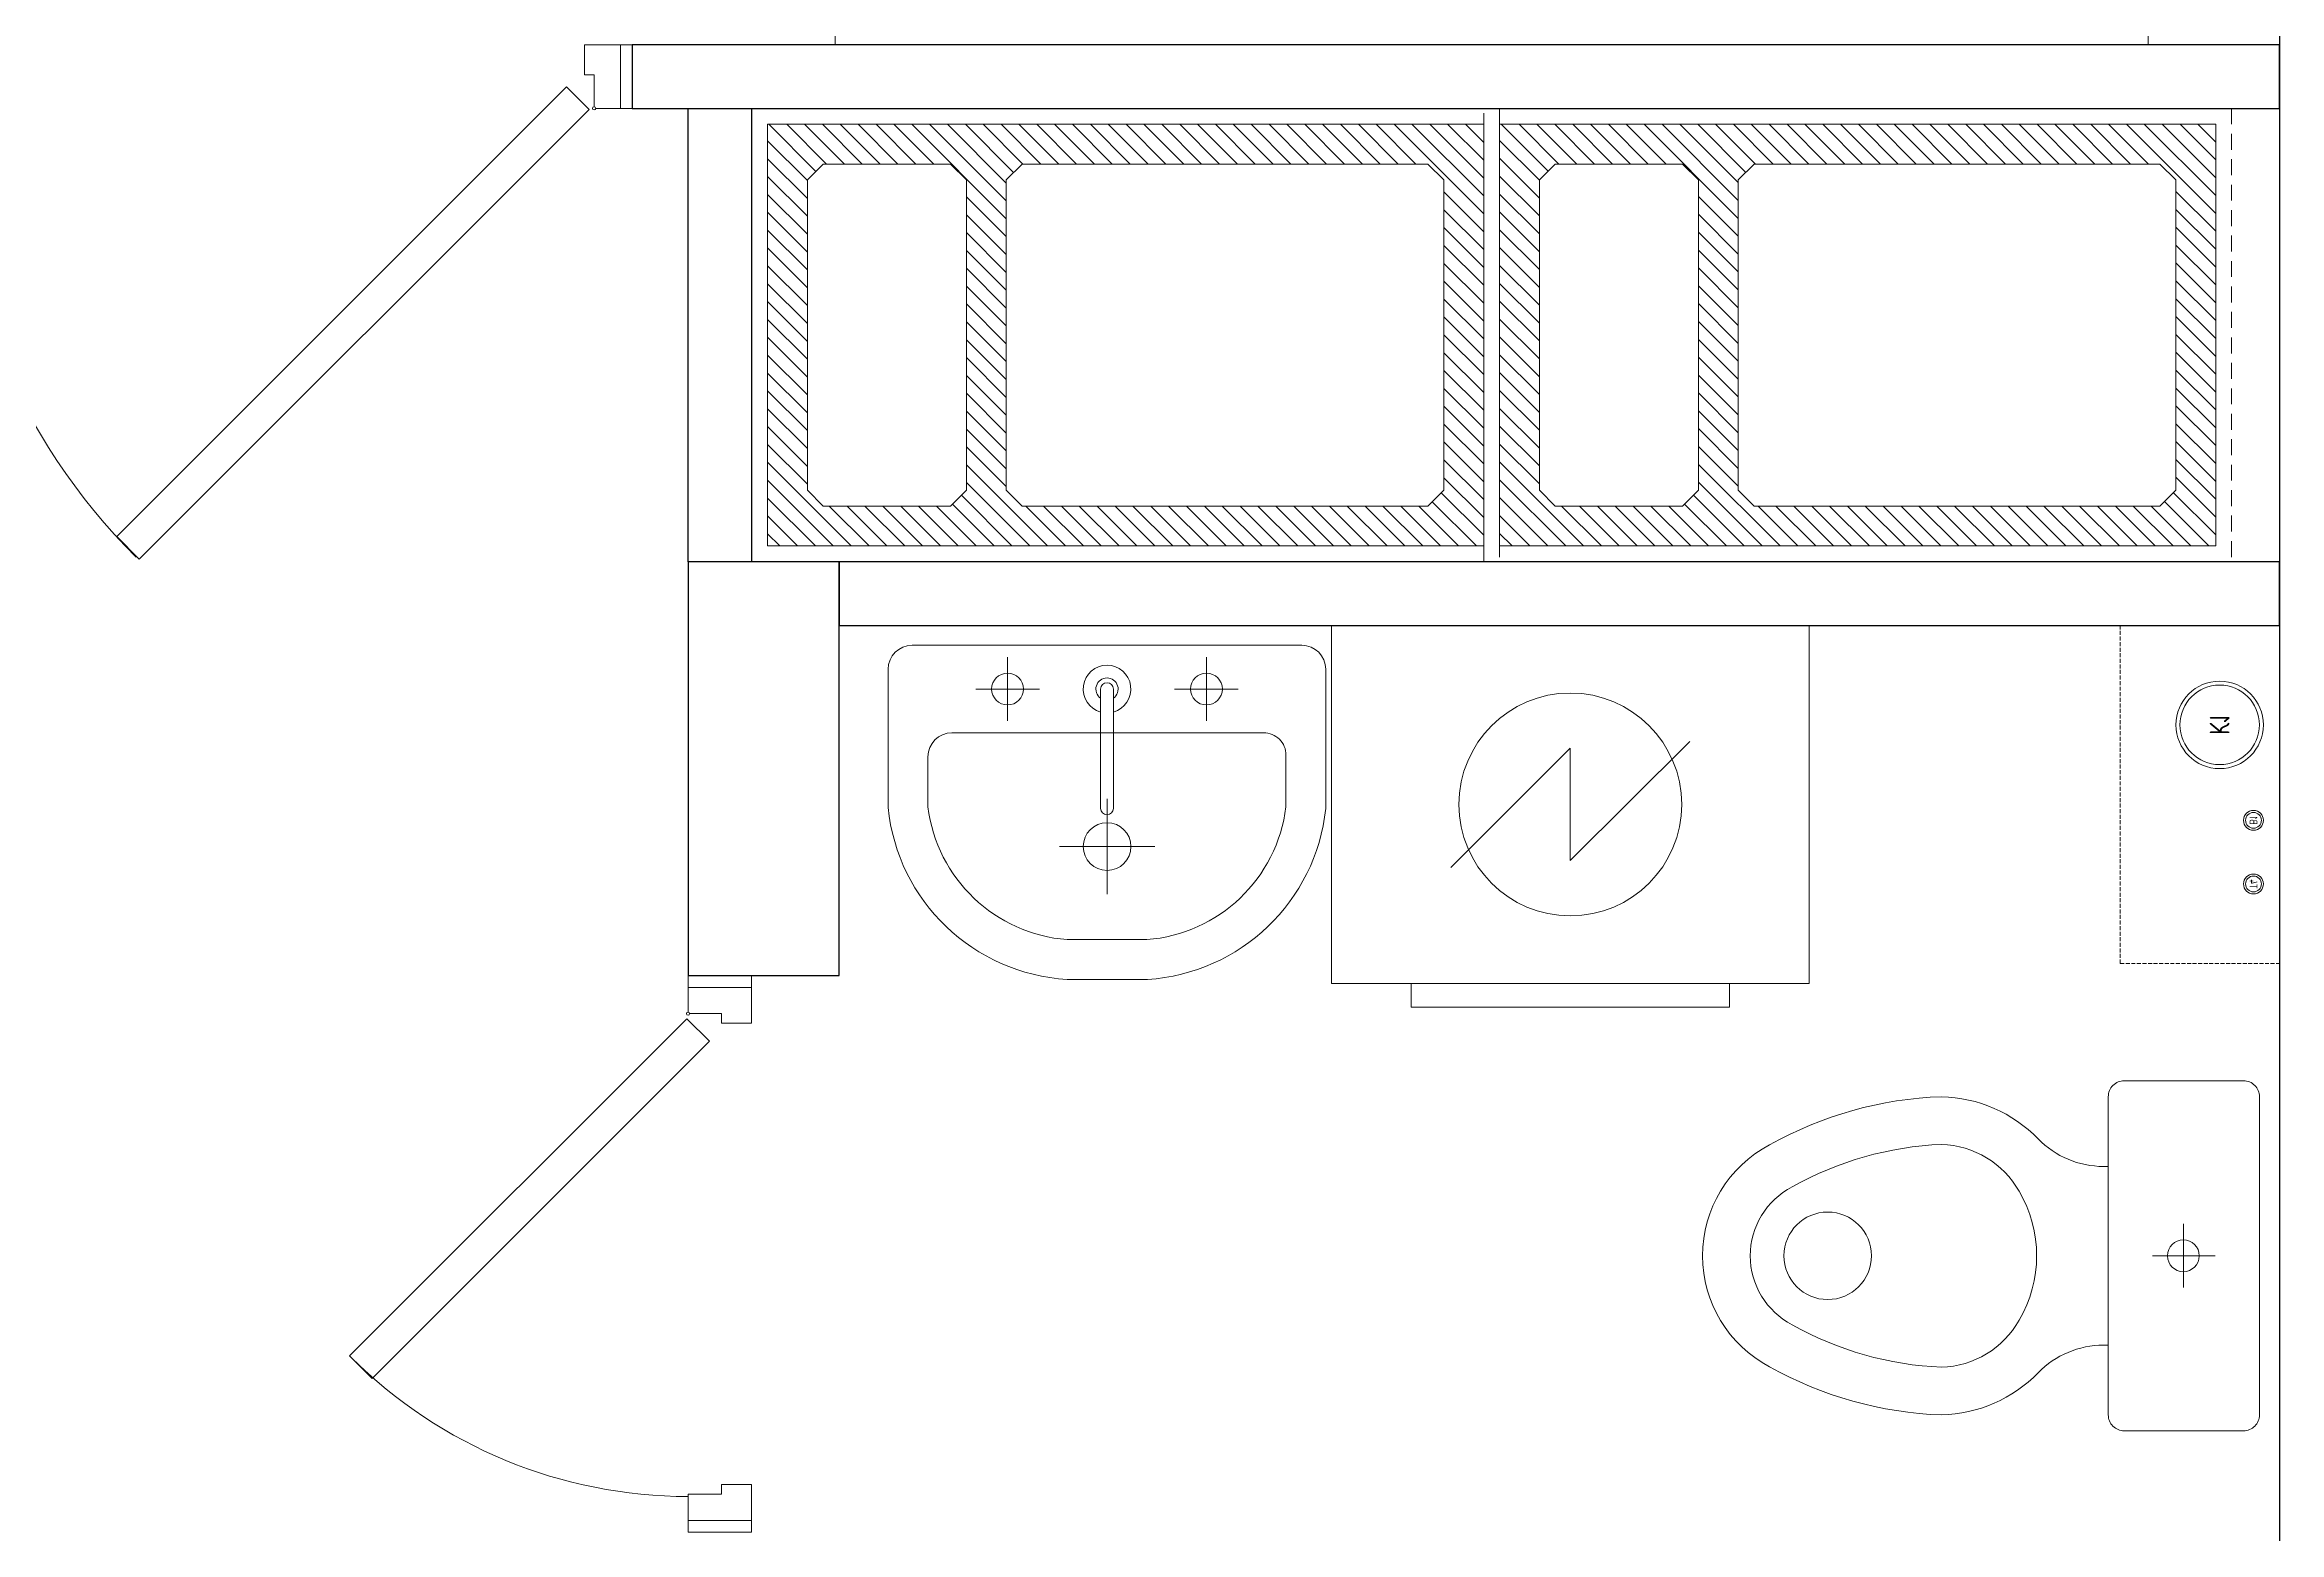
# Model space of a CAD drawing. Header units: millimetres. Extents: x 0 to 145404, y 0 to 194550.
# Drawn here: x 116517 to 119325, y 56996 to 58866 of the extents above; entities that cross this region are included whole.
import ezdxf
from ezdxf.enums import TextEntityAlignment as Align

# ---------------------------------------------------------------- set-up
doc = ezdxf.new("R2010")
doc.units = ezdxf.units.MM
for name, pattern in [('200_ШТРИХ', [320, 200, -120]), ('ACAD_ISO02W100', [15, 12, -3]), ('DASHED', [7, 5, -2, 0]), ('секция_тип 7 (18 уч)$0$GOST2.303 4', [7, 5, -2, 0])]:
    doc.linetypes.add(name, pattern=pattern)
for name, color, linetype, lineweight in [('АР - Вентблок', 36, 'Continuous', 9), ('АР - ВК', 126, 'Continuous', 13), ('АР - Двери', 126, 'Continuous', 9), ('АР - Монолит', 56, 'Continuous', 30), ('АР - Перегородки 190', 54, 'Continuous', 30), ('АР - Перегородки 80', 32, 'Continuous', 30), ('АР - Сантехника', 150, 'Continuous', 9)]:
    doc.layers.add(name, color=color, linetype=linetype, lineweight=lineweight)
doc.layers.add('АР - мебель', color=7, linetype='Continuous', lineweight=9, true_color=0x787878)
doc.styles.add('GOST 2.304', font='CS_Gost2304.shx', dxfattribs={"oblique": 15})
doc.styles.add('ГОСТ 2.304', font='CS_Gost2304.shx')

# ---------------------------------------------------------------- blocks, each defined once
blk = doc.blocks.new('КРТД 1800х2000-900 раскладной')
at = {"layer": 'АР - мебель', "linetype": 'ByBlock'}
for p, q in [((-900, 900), (-900, 720)), ((-900, 900), (-100, 900)), ((-100, 900), (-59.9, 900)), ((-50.5, 894.3), (-59.9, 900)), ((-42.4, 875.5), (-50.5, 894.3)), ((-36.9, 846.5), (-42.4, 875.5)), ((-35.6, 825.1), (-36.9, 846.5)), ((-76.2, 811.8), (-77, 825.1)), ((-77, 825.1), (0, 825.1)), ((0, 720.1), (0, 825.1)), ((-77.9, 776.8), (-76.2, 811.8)), ((-83.1, 747), (-77.9, 776.8)), ((-91, 727.1), (-83.1, 747)), ((-890, 720), (-310.6, 720)), ((-70, 720), (-250.6, 720)), ((-100.4, 720.1), (-91, 727.1)), ((0, 720), (0, -720)), ((-920, 690), (-920, -690)), ((-280.6, 690), (-280.6, 30)), ((-280.6, 690), (-280.6, 30)), ((-180, 690), (-180, 30)), ((-40, 30), (-40, 690)), ((-250.6, 0), (-70, 0)), ((-70, 0), (-250.6, 0)), ((-310.6, 0), (-890, 0)), ((-890, 0), (-310.6, 0)), ((-280.6, -30), (-280.6, -690)), ((-280.6, -30), (-280.6, -690)), ((-180, -30), (-180, -690)), ((-40, -690), (-40, -30)), ((-900, -900), (-900, -720)), ((-310.6, -720), (-890, -720)), ((-250.6, -720), (-70, -720)), ((-91, -727.1), (-100.4, -720.1)), ((-83.1, -747), (-91, -727.1)), ((0, -825.1), (0, -720)), ((-77.9, -776.8), (-83.1, -747)), ((-76.2, -811.8), (-77.9, -776.8)), ((-77, -825.1), (-76.2, -811.8)), ((-77, -825.1), (0, -825.1)), ((-36.9, -846.5), (-35.6, -825.1)), ((-42.4, -875.5), (-36.9, -846.5)), ((-59.9, -900), (-50.5, -894.3)), ((-50.5, -894.3), (-42.4, -875.5)), ((-900, -900), (-100, -900)), ((-100, -900), (-59.9, -900))]:
    blk.add_line(p, q, dxfattribs=at)
at = {"layer": 'АР - мебель', "linetype": 'секция_тип 7 (18 уч)$0$GOST2.303 4', "ltscale": 40}
blk.add_lwpolyline([(-890, -720), (-2200, -720), (-2200, 720), (-900, 720)], dxfattribs=at)
at = {"layer": 'АР - мебель', "linetype": 'ByBlock'}
for centre, major_axis, start_param, end_param in [((-890, 690), (21.2, 21.2), 0.785381, 2.356177), ((-310.6, 690), (21.2, 21.2), -0.785416, 0.785381), ((-250.6, 690), (21.2, -21.2), 2.356177, 3.926973), ((-150, 690), (21.2, -21.2), 2.356177, 3.926973), ((-70, 690), (21.2, -21.2), 0.785381, 2.356177), ((-890, 30), (21.2, 21.2), 2.356177, 3.926973), ((-310.6, 30), (21.2, -21.2), 5.49777, 7.068566), ((-250.6, 30), (21.2, 21.2), 2.356177, 3.926973), ((-150, 30), (21.2, 21.2), 2.356177, 3.926973), ((-70, 30), (21.2, -21.2), 5.49777, 7.068566), ((-70, -30), (21.2, 21.2), -0.785416, 0.785381), ((-890, -30), (21.2, 21.2), 0.785381, 2.356177), ((-310.6, -30), (21.2, 21.2), -0.785416, 0.785381), ((-250.6, -30), (21.2, -21.2), 2.356177, 3.926973), ((-150, -30), (21.2, 21.2), 0.785381, 2.356177), ((-890, -690), (21.2, 21.2), 2.356177, 3.926973), ((-310.6, -690), (21.2, 21.2), 3.926973, 5.49777), ((-250.6, -690), (21.2, 21.2), 2.356177, 3.926973), ((-150, -690), (21.2, 21.2), 2.356177, 3.926973), ((-70, -690), (21.2, -21.2), 5.49777, 7.068566)]:
    blk.add_ellipse(centre, major_axis=major_axis, ratio=1, start_param=start_param, end_param=end_param, dxfattribs=at)
blk = doc.blocks.new('Умывальник_550х420')
at = {"color": 0, "ltscale": 50}
for points in [[(55, -274.6), (230.3, -274.6, 0.365452), (445, -50.5), (445, 50.2, 0.368387), (228.9, 275.4), (55, 275.4, 0.412588), (25, 245.3), (25, -244.5, 0.412222)], [(163, -224.6), (228, -224.6, 0.357073), (395, -49.7), (395, 50.3, 0.35647), (228, 225.4), (165, 225.4, 0.411711), (135, 195.3), (135, -196.4, 0.420441)], [(80, 8.3), (230, 8.3, -1), (230, -7.7), (80, -7.7, -1)]]:
    blk.add_lwpolyline(points, format="xyb", close=True, dxfattribs=at)
for points in [[(80, 165.3), (80, 85.3)], [(120, 125.3), (40, 125.3)], [(278, 60.2), (278, -59.8)], [(338, 0.2), (218, 0.2)], [(80, -84.7), (80, -164.7)], [(120, -124.7), (40, -124.7)]]:
    blk.add_lwpolyline(points, dxfattribs=at)
for centre, radius in [((80, 125.3), 20), ((278, 0.2), 30), ((80, -124.7), 20)]:
    blk.add_circle(centre, radius, dxfattribs=at)
for radius, start, end in [(30, 15.466, 344.534), (14, 34.8499, 325.1501)]:
    blk.add_arc((80, 0.3), radius, start, end, dxfattribs=at)
at = {"layer": 'Defpoints', "linetype": 'ACAD_ISO02W100', "lineweight": -2, "ltscale": 10}
blk.add_lwpolyline([(0, 275.3), (0, -274.7)], dxfattribs=at)
at = {"layer": 'АР - Сантехника', "linetype": 'ACAD_ISO02W100', "ltscale": 10, "style": 'GOST 2.304', "width": 0.7}
blk.add_attdef('NAME', text='', height=250, dxfattribs=at).set_placement((278, 0.2, 0), align=Align.MIDDLE_CENTER)
blk = doc.blocks.new('Унитаз_700х440')
at = {"color": 0, "ltscale": 50}
for points in [[(195, -220), (45, -220, -0.414601), (25, -200), (25, 200, -0.414214), (45, 220), (195, 220, -0.414214), (215, 200), (215, -200, -0.414487)], [(327.1, 81.1, -0.261097), (424.4, 140, -0.11879), (612.3, 86.6, -0.608687), (612.3, -86.6, -0.11879), (424.4, -140, -0.261097), (327.1, -81.1, -0.27207)]]:
    blk.add_lwpolyline(points, format="xyb", close=True, dxfattribs=at)
blk.add_lwpolyline([(215, 112.3), (220.9, 112.3, 0.202167), (303, 147, -0.194798), (424.5, 200, -0.119349), (640.7, 139.4, -0.604544), (640.7, -139.4, -0.119349), (424.5, -200, -0.194798), (303, -147, 0.202167), (220.9, -112.3), (215, -112.3)], format="xyb", dxfattribs=at)
for points in [[(120.6, -40), (120.6, 40)], [(159.4, 0), (80.6, 0)]]:
    blk.add_lwpolyline(points, dxfattribs=at)
for centre, radius in [((567.6, 0), 55), ((120.6, 0), 20)]:
    blk.add_circle(centre, radius, dxfattribs=at)
at = {"layer": 'Defpoints', "linetype": 'ACAD_ISO02W100', "lineweight": -2, "ltscale": 10}
blk.add_lwpolyline([(0, -220), (0, 220)], dxfattribs=at)
blk = doc.blocks.new('*U206')
at = {"ltscale": 100}
for p, q in [((15, 37.5), (15, -42.5)), ((46, 37.5), (15, 37.5)), ((48, -4.5), (48, 35.5)), ((852, -4.5), (852, 37.5)), ((852, 37.5), (885, 37.5)), ((885, 37.5), (885, -42.5)), ((60, -4.5), (48, -4.5)), ((60, -42.5), (60, -4.5)), ((840, -42.5), (840, -4.5)), ((840, -4.5), (852, -4.5)), ((15, -42.5), (60, -42.5)), ((885, -42.5), (840, -42.5))]:
    blk.add_line(p, q, dxfattribs=at)
for points in [[(54.4, 38.9), (82.7, 10.6), (648, 575.9), (619.7, 604.2)], [(15, -42.5), (0, -42.5), (0, 37.5), (15, 37.5)], [(885, -42.5), (900, -42.5), (900, 37.5), (885, 37.5)]]:
    blk.add_lwpolyline(points, close=True, dxfattribs=at)
blk.add_circle((48, 37.5), 2, dxfattribs=at)
blk.add_arc((56.7, 37.5), 800, 0, 44.865, dxfattribs=at)
blk = doc.blocks.new('Вентблок 900 х 530')
at = {"layer": 'АР - Вентблок', "lineweight": 5}
h = blk.add_hatch(dxfattribs=at)
h.set_pattern_fill('ANSI31', color=256, scale=5)
h.set_pattern_definition([(45, (-3927617.913, -709139.574), (-11.22532015, 11.22532015), [])])
h.paths.add_polyline_path([(-20, 920), (-550, 920), (-550, 20), (-20, 20)])
h.paths.add_polyline_path([(-480, 670), (-500, 690), (-500, 850), (-480, 870), (-90, 870), (-70, 850), (-70, 690), (-90, 670)], flags=16)
h.paths.add_polyline_path([(-90, 620), (-70, 600), (-70, 90), (-90, 70), (-480, 70), (-500, 90), (-500, 600), (-480, 620)], flags=16)
at = {"layer": 'АР - Вентблок', "linetype": '200_ШТРИХ', "lineweight": 5, "ltscale": 0.1}
blk.add_lwpolyline([(-570, 0), (-570, 940), (0, 940), (0, 0)], close=True, dxfattribs=at)
at = {"layer": 'АР - Вентблок', "linetype": 'ByBlock'}
for points in [[(-550, 20), (-550, 920), (-20, 920), (-20, 20)], [(-500, 690), (-500, 850), (-480, 870), (-90, 870), (-70, 850), (-70, 690), (-90, 670), (-480, 670)], [(-500, 90), (-500, 600), (-480, 620), (-90, 620), (-70, 600), (-70, 90), (-90, 70), (-480, 70)]]:
    blk.add_lwpolyline(points, close=True, dxfattribs=at)
blk = doc.blocks.new('Стояк ВК')
at = {"layer": 'АР - ВК', "color": 46, "linetype": 'DASHED'}
blk.add_lwpolyline([(0, 200), (425, 200), (425, 0), (0, 0)], close=True, dxfattribs=at)
at = {"layer": 'АР - ВК', "color": 1, "ltscale": 100}
for radius in [12.5, 10]:
    blk.add_circle((100, 167.5), radius, dxfattribs=at)
at = {"layer": 'АР - ВК', "color": 5, "ltscale": 100}
for radius in [12.5, 10]:
    blk.add_circle((180, 167.5), radius, dxfattribs=at)
at = {"layer": 'АР - ВК', "color": 46, "ltscale": 100}
for radius in [55, 50]:
    blk.add_circle((300, 125), radius, dxfattribs=at)
at = {"layer": 'АР - ВК', "color": 1, "ltscale": 100, "style": 'ГОСТ 2.304'}
blk.add_text('Т4', height=10, dxfattribs=at).set_placement((100, 167.5), align=Align.MIDDLE_CENTER)
at = {"layer": 'АР - ВК', "color": 5, "ltscale": 100, "style": 'ГОСТ 2.304'}
blk.add_text('В1', height=10, dxfattribs=at).set_placement((180, 167.5), align=Align.MIDDLE_CENTER)
at = {"layer": 'АР - ВК', "color": 46, "ltscale": 100, "style": 'ГОСТ 2.304'}
blk.add_text('К1', height=25, dxfattribs=at).set_placement((300, 125), align=Align.MIDDLE_CENTER)
blk = doc.blocks.new('Стиральная_машинка_600х450')
at = {"color": 0, "linetype": 'ByBlock', "lineweight": -2, "ltscale": 50}
for points in [[(40, -40), (40, -640), (490, -640), (490, -40)], [(520, -540), (490, -540), (490, -140), (520, -140)]]:
    blk.add_lwpolyline(points, close=True, dxfattribs=at)
blk.add_lwpolyline([(344.3, -490), (194.3, -340), (335.7, -340), (185.7, -190)], dxfattribs=at)
blk.add_circle((265, -340), 140, dxfattribs=at)
blk = doc.blocks.new('*U66')
at = {"ltscale": 100}
for p, q in [((-685, 37.5), (-685, -42.5)), ((-652, 37.5), (-685, 37.5)), ((-652, -4.5), (-652, 37.5)), ((-48, -4.5), (-48, 35.5)), ((-46, 37.5), (-15, 37.5)), ((-15, 37.5), (-15, -42.5)), ((-640, -4.5), (-652, -4.5)), ((-640, -42.5), (-640, -4.5)), ((-60, -42.5), (-60, -4.5)), ((-60, -4.5), (-48, -4.5)), ((-685, -42.5), (-640, -42.5)), ((-15, -42.5), (-60, -42.5))]:
    blk.add_line(p, q, dxfattribs=at)
for points in [[(-54.4, 38.9), (-82.7, 10.6), (-506.5, 434.5), (-478.3, 462.8)], [(-685, -42.5), (-700, -42.5), (-700, 37.5), (-685, 37.5)], [(-15, -42.5), (0, -42.5), (0, 37.5), (-15, 37.5)]]:
    blk.add_lwpolyline(points, close=True, dxfattribs=at)
blk.add_circle((-48, 37.5), 2, dxfattribs=at)
blk.add_arc((-55, 37.5), 600, 135.135, 180, dxfattribs=at)
blk = doc.blocks.new('Квартира 1К 5200 тип 15')
at = {"layer": 'АР - Монолит'}
blk.add_lwpolyline([(0, -8150), (0, -1900), (-200, -1900), (-200, -8150)], close=True, dxfattribs=at)
at = {"layer": 'АР - Перегородки 190', "elevation": 0}
blk.add_lwpolyline([(-2200, -5680), (-2200, -6200), (-2010, -6200), (-2010, -5680)], close=True, dxfattribs=at)
at = {"layer": 'АР - Перегородки 80'}
for points in [[(-200, -5110), (-200, -5030), (-2270, -5030), (-2270, -5110)], [(-2200, -5680), (-2200, -5110), (-2120, -5110), (-2120, -5680)], [(-200, -5760), (-200, -5680), (-2010, -5680), (-2010, -5760)]]:
    blk.add_lwpolyline(points, close=True, dxfattribs=at)
at = {"xscale": -1, "rotation": 89.99999999999905}
blk.add_blockref('КРТД 1800х2000-900 раскладной', (-1190, -5030), dxfattribs=at)
at = {"rotation": 90.00000000000001}
for p in [(-1180, -5110), (-260, -5110)]:
    blk.add_blockref('Вентблок 900 х 530', p, dxfattribs=at)
at = {"layer": 'АР - ВК', "xscale": -1, "rotation": 270}
blk.add_blockref('Стояк ВК', (-400, -6185), dxfattribs=at)
at = {"layer": 'АР - Двери'}
for name, p, rotation in [('*U206', (-2270, -5072.5, 0), 180), ('*U66', (-2162.5, -6200, 0), 90.00000000000001)]:
    blk.add_blockref(name, p, dxfattribs=dict(at, rotation=rotation))
at = {"layer": 'АР - Сантехника', "xscale": -1, "rotation": 90}
blk.add_blockref('Умывальник_550х420', (-1673.1, -5760, 0), dxfattribs=at)
at = {"layer": 'АР - Сантехника', "rotation": 270}
blk.add_blockref('Стиральная_машинка_600х450', (-751.1, -5720), dxfattribs=at)
at = {"layer": 'АР - Сантехника', "xscale": -1}
blk.add_blockref('Унитаз_700х440', (-200, -6552.4, 0), dxfattribs=at)
blk = doc.blocks.new('V_Section_3')
blk.add_blockref('Квартира 1К 5200 тип 15', (6250, -34450))

msp = doc.modelspace()

# ---------------------------------------------------------------- block references
msp.add_blockref('V_Section_3', (113275.5, 98346.1, 0))

doc.saveas('drawing.dxf')
